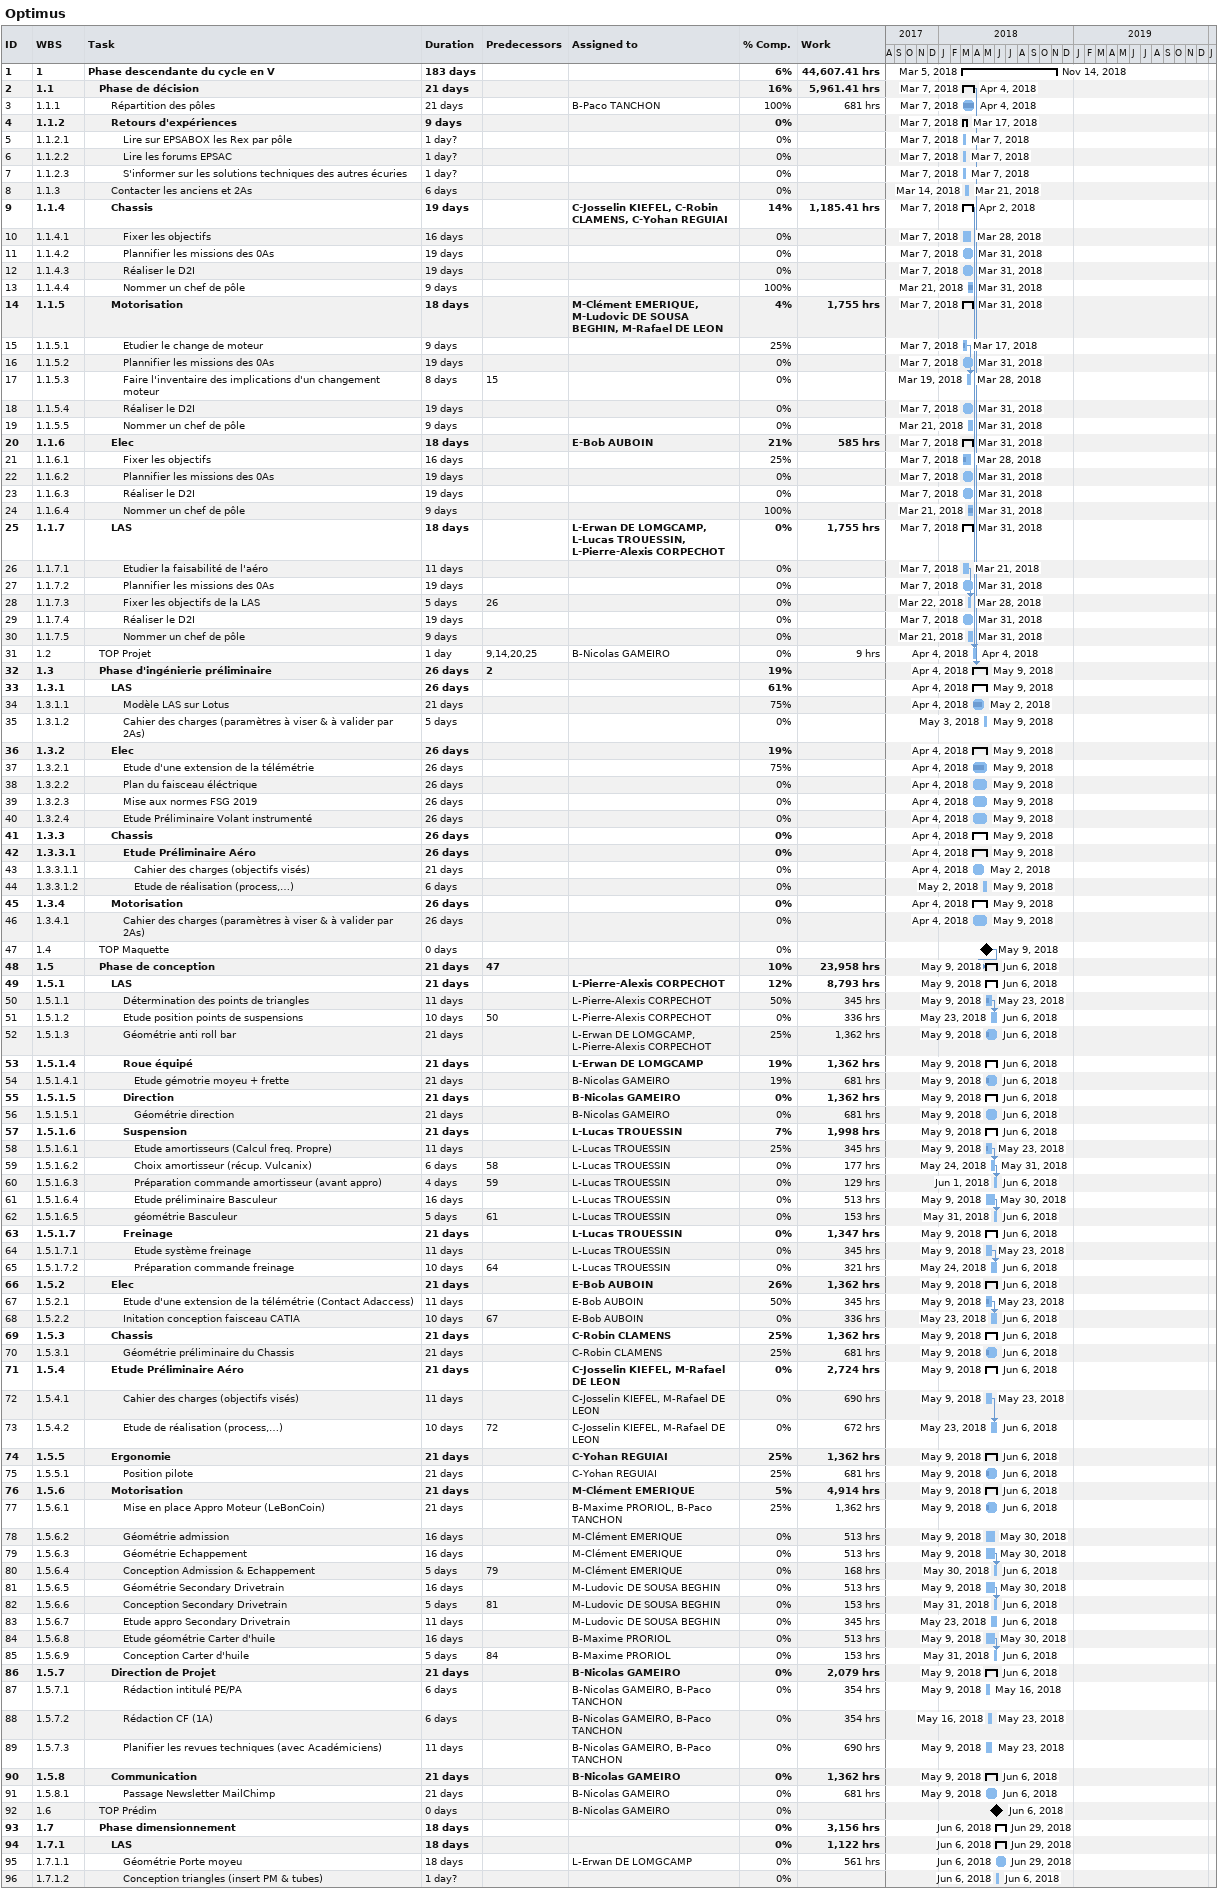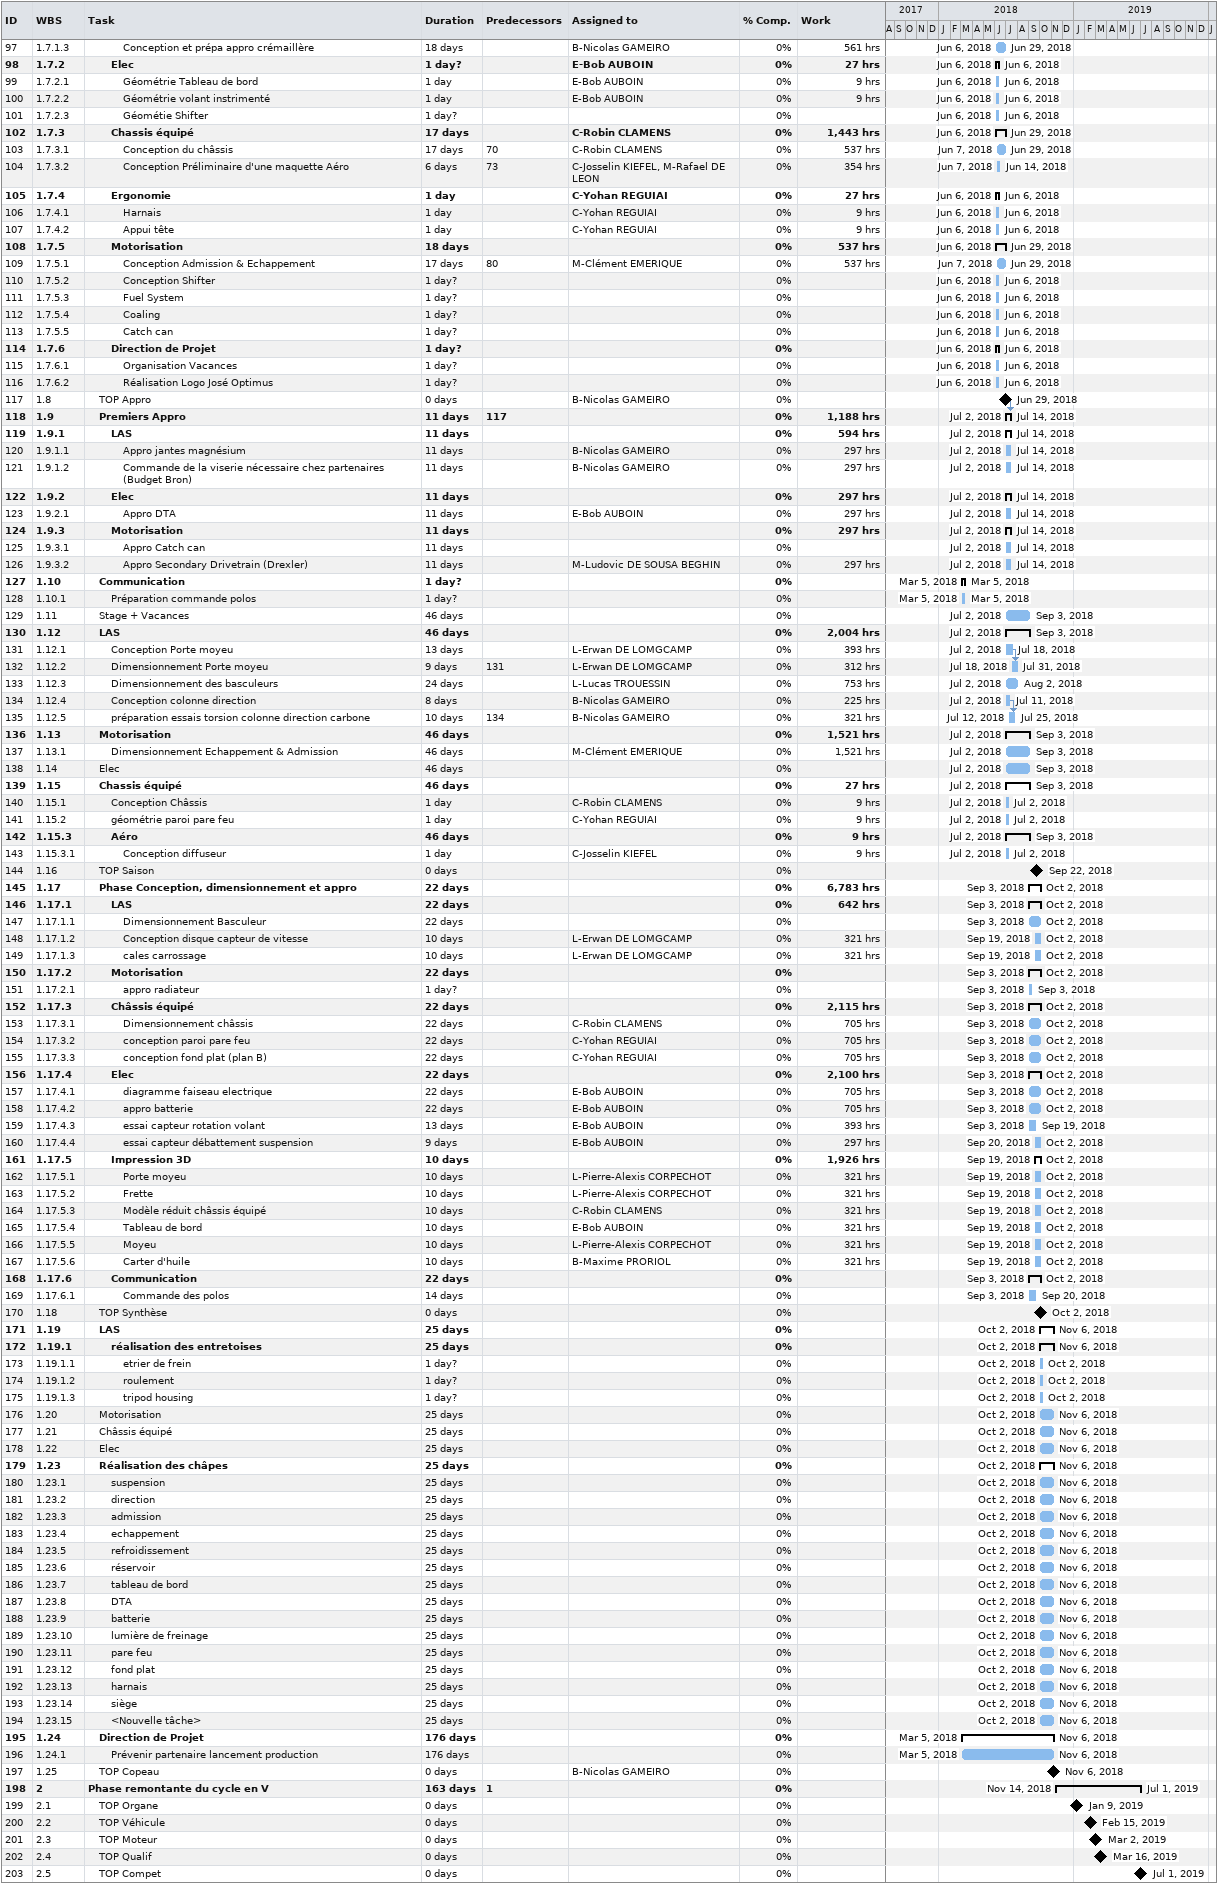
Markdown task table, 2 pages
Optimus

| ID | WBS | Task | Duration | Start | Finish | Predecessors | Resources | % complete | Work (h) |
|---|---|---|---|---|---|---|---|---|---|
| 1 | 1 | **Phase descendante du cycle en V** | 183d | 2018-03-05 | 2018-11-14 |  |  | 6 | 44607.41 |
| 2 | 1.1 | **Phase de décision** | 21d | 2018-03-07 | 2018-04-04 |  |  | 16 | 5961.41 |
| 3 | 1.1.1 | Répartition des pôles | 21d | 2018-03-07 | 2018-04-04 |  | B-Paco TANCHON | 100 | 681 |
| 4 | 1.1.2 | **Retours d'expériences** | 9d | 2018-03-07 | 2018-03-17 |  |  | 0 |  |
| 5 | 1.1.2.1 | Lire sur EPSABOX les Rex par pôle | 1d? | 2018-03-07 | 2018-03-07 |  |  | 0 |  |
| 6 | 1.1.2.2 | Lire les forums EPSAC | 1d? | 2018-03-07 | 2018-03-07 |  |  | 0 |  |
| 7 | 1.1.2.3 | S'informer sur les solutions techniques des autres écuries | 1d? | 2018-03-07 | 2018-03-07 |  |  | 0 |  |
| 8 | 1.1.3 | Contacter les anciens et 2As | 6d | 2018-03-14 | 2018-03-21 |  |  | 0 |  |
| 9 | 1.1.4 | **Chassis** | 19d | 2018-03-07 | 2018-04-02 |  | C-Josselin KIEFEL, C-Robin CLAMENS, C-Yohan REGUIAI | 14 | 1185.41 |
| 10 | 1.1.4.1 | Fixer les objectifs | 16d | 2018-03-07 | 2018-03-28 |  |  | 0 |  |
| 11 | 1.1.4.2 | Plannifier les missions des 0As | 19d | 2018-03-07 | 2018-03-31 |  |  | 0 |  |
| 12 | 1.1.4.3 | Réaliser le D2I | 19d | 2018-03-07 | 2018-03-31 |  |  | 0 |  |
| 13 | 1.1.4.4 | Nommer un chef de pôle | 9d | 2018-03-21 | 2018-03-31 |  |  | 100 |  |
| 14 | 1.1.5 | **Motorisation** | 18d | 2018-03-07 | 2018-03-31 |  | M-Clément EMERIQUE, M-Ludovic DE SOUSA BEGHIN, M-Rafael DE LEON | 4 | 1755 |
| 15 | 1.1.5.1 | Etudier le change de moteur | 9d | 2018-03-07 | 2018-03-17 |  |  | 25 |  |
| 16 | 1.1.5.2 | Plannifier les missions des 0As | 19d | 2018-03-07 | 2018-03-31 |  |  | 0 |  |
| 17 | 1.1.5.3 | Faire l'inventaire des implications d'un changement moteur | 8d | 2018-03-19 | 2018-03-28 | 15 |  | 0 |  |
| 18 | 1.1.5.4 | Réaliser le D2I | 19d | 2018-03-07 | 2018-03-31 |  |  | 0 |  |
| 19 | 1.1.5.5 | Nommer un chef de pôle | 9d | 2018-03-21 | 2018-03-31 |  |  | 0 |  |
| 20 | 1.1.6 | **Elec** | 18d | 2018-03-07 | 2018-03-31 |  | E-Bob AUBOIN | 21 | 585 |
| 21 | 1.1.6.1 | Fixer les objectifs | 16d | 2018-03-07 | 2018-03-28 |  |  | 25 |  |
| 22 | 1.1.6.2 | Plannifier les missions des 0As | 19d | 2018-03-07 | 2018-03-31 |  |  | 0 |  |
| 23 | 1.1.6.3 | Réaliser le D2I | 19d | 2018-03-07 | 2018-03-31 |  |  | 0 |  |
| 24 | 1.1.6.4 | Nommer un chef de pôle | 9d | 2018-03-21 | 2018-03-31 |  |  | 100 |  |
| 25 | 1.1.7 | **LAS** | 18d | 2018-03-07 | 2018-03-31 |  | L-Erwan DE LOMGCAMP, L-Lucas TROUESSIN, L-Pierre-Alexis CORPECHOT | 0 | 1755 |
| 26 | 1.1.7.1 | Etudier la faisabilité de l'aéro | 11d | 2018-03-07 | 2018-03-21 |  |  | 0 |  |
| 27 | 1.1.7.2 | Plannifier les missions des 0As | 19d | 2018-03-07 | 2018-03-31 |  |  | 0 |  |
| 28 | 1.1.7.3 | Fixer les objectifs de la LAS | 5d | 2018-03-22 | 2018-03-28 | 26 |  | 0 |  |
| 29 | 1.1.7.4 | Réaliser le D2I | 19d | 2018-03-07 | 2018-03-31 |  |  | 0 |  |
| 30 | 1.1.7.5 | Nommer un chef de pôle | 9d | 2018-03-21 | 2018-03-31 |  |  | 0 |  |
| 31 | 1.2 | TOP Projet | 1d | 2018-04-04 | 2018-04-04 | 9, 14, 20, 25 | B-Nicolas GAMEIRO | 0 | 9 |
| 32 | 1.3 | **Phase d'ingénierie préliminaire** | 26d | 2018-04-04 | 2018-05-09 | 2 |  | 19 |  |
| 33 | 1.3.1 | **LAS** | 26d | 2018-04-04 | 2018-05-09 |  |  | 61 |  |
| 34 | 1.3.1.1 | Modèle LAS sur Lotus | 21d | 2018-04-04 | 2018-05-02 |  |  | 75 |  |
| 35 | 1.3.1.2 | Cahier des charges (paramètres à viser & à valider par 2As) | 5d | 2018-05-03 | 2018-05-09 |  |  | 0 |  |
| 36 | 1.3.2 | **Elec** | 26d | 2018-04-04 | 2018-05-09 |  |  | 19 |  |
| 37 | 1.3.2.1 | Etude d'une extension de la télémétrie | 26d | 2018-04-04 | 2018-05-09 |  |  | 75 |  |
| 38 | 1.3.2.2 | Plan du faisceau éléctrique | 26d | 2018-04-04 | 2018-05-09 |  |  | 0 |  |
| 39 | 1.3.2.3 | Mise aux normes FSG 2019 | 26d | 2018-04-04 | 2018-05-09 |  |  | 0 |  |
| 40 | 1.3.2.4 | Etude Préliminaire Volant instrumenté | 26d | 2018-04-04 | 2018-05-09 |  |  | 0 |  |
| 41 | 1.3.3 | **Chassis** | 26d | 2018-04-04 | 2018-05-09 |  |  | 0 |  |
| 42 | 1.3.3.1 | **Etude Préliminaire Aéro** | 26d | 2018-04-04 | 2018-05-09 |  |  | 0 |  |
| 43 | 1.3.3.1.1 | Cahier des charges (objectifs visés) | 21d | 2018-04-04 | 2018-05-02 |  |  | 0 |  |
| 44 | 1.3.3.1.2 | Etude de réalisation (process,…) | 6d | 2018-05-02 | 2018-05-09 |  |  | 0 |  |
| 45 | 1.3.4 | **Motorisation** | 26d | 2018-04-04 | 2018-05-09 |  |  | 0 |  |
| 46 | 1.3.4.1 | Cahier des charges (paramètres à viser & à valider par 2As) | 26d | 2018-04-04 | 2018-05-09 |  |  | 0 |  |
| 47 | 1.4 | TOP Maquette | 0d | 2018-05-09 | 2018-05-09 |  |  | 0 |  |
| 48 | 1.5 | **Phase de conception** | 21d | 2018-05-09 | 2018-06-06 | 47 |  | 10 | 23958 |
| 49 | 1.5.1 | **LAS** | 21d | 2018-05-09 | 2018-06-06 |  | L-Pierre-Alexis CORPECHOT | 12 | 8793 |
| 50 | 1.5.1.1 | Détermination des points de triangles | 11d | 2018-05-09 | 2018-05-23 |  | L-Pierre-Alexis CORPECHOT | 50 | 345 |
| 51 | 1.5.1.2 | Etude position points de suspensions | 10d | 2018-05-23 | 2018-06-06 | 50 | L-Pierre-Alexis CORPECHOT | 0 | 336 |
| 52 | 1.5.1.3 | Géométrie anti roll bar | 21d | 2018-05-09 | 2018-06-06 |  | L-Erwan DE LOMGCAMP, L-Pierre-Alexis CORPECHOT | 25 | 1362 |
| 53 | 1.5.1.4 | **Roue équipé** | 21d | 2018-05-09 | 2018-06-06 |  | L-Erwan DE LOMGCAMP | 19 | 1362 |
| 54 | 1.5.1.4.1 | Etude gémotrie moyeu + frette | 21d | 2018-05-09 | 2018-06-06 |  | B-Nicolas GAMEIRO | 19 | 681 |
| 55 | 1.5.1.5 | **Direction** | 21d | 2018-05-09 | 2018-06-06 |  | B-Nicolas GAMEIRO | 0 | 1362 |
| 56 | 1.5.1.5.1 | Géométrie direction | 21d | 2018-05-09 | 2018-06-06 |  | B-Nicolas GAMEIRO | 0 | 681 |
| 57 | 1.5.1.6 | **Suspension** | 21d | 2018-05-09 | 2018-06-06 |  | L-Lucas TROUESSIN | 7 | 1998 |
| 58 | 1.5.1.6.1 | Etude amortisseurs (Calcul freq. Propre) | 11d | 2018-05-09 | 2018-05-23 |  | L-Lucas TROUESSIN | 25 | 345 |
| 59 | 1.5.1.6.2 | Choix amortisseur (récup. Vulcanix) | 6d | 2018-05-24 | 2018-05-31 | 58 | L-Lucas TROUESSIN | 0 | 177 |
| 60 | 1.5.1.6.3 | Préparation commande amortisseur (avant appro) | 4d | 2018-06-01 | 2018-06-06 | 59 | L-Lucas TROUESSIN | 0 | 129 |
| 61 | 1.5.1.6.4 | Etude préliminaire Basculeur | 16d | 2018-05-09 | 2018-05-30 |  | L-Lucas TROUESSIN | 0 | 513 |
| 62 | 1.5.1.6.5 | géométrie Basculeur | 5d | 2018-05-31 | 2018-06-06 | 61 | L-Lucas TROUESSIN | 0 | 153 |
| 63 | 1.5.1.7 | **Freinage** | 21d | 2018-05-09 | 2018-06-06 |  | L-Lucas TROUESSIN | 0 | 1347 |
| 64 | 1.5.1.7.1 | Etude système freinage | 11d | 2018-05-09 | 2018-05-23 |  | L-Lucas TROUESSIN | 0 | 345 |
| 65 | 1.5.1.7.2 | Préparation commande freinage | 10d | 2018-05-24 | 2018-06-06 | 64 | L-Lucas TROUESSIN | 0 | 321 |
| 66 | 1.5.2 | **Elec** | 21d | 2018-05-09 | 2018-06-06 |  | E-Bob AUBOIN | 26 | 1362 |
| 67 | 1.5.2.1 | Etude d'une extension de la télémétrie (Contact Adaccess) | 11d | 2018-05-09 | 2018-05-23 |  | E-Bob AUBOIN | 50 | 345 |
| 68 | 1.5.2.2 | Initation conception faisceau CATIA | 10d | 2018-05-23 | 2018-06-06 | 67 | E-Bob AUBOIN | 0 | 336 |
| 69 | 1.5.3 | **Chassis** | 21d | 2018-05-09 | 2018-06-06 |  | C-Robin CLAMENS | 25 | 1362 |
| 70 | 1.5.3.1 | Géométrie préliminaire du Chassis | 21d | 2018-05-09 | 2018-06-06 |  | C-Robin CLAMENS | 25 | 681 |
| 71 | 1.5.4 | **Etude Préliminaire Aéro** | 21d | 2018-05-09 | 2018-06-06 |  | C-Josselin KIEFEL, M-Rafael DE LEON | 0 | 2724 |
| 72 | 1.5.4.1 | Cahier des charges (objectifs visés) | 11d | 2018-05-09 | 2018-05-23 |  | C-Josselin KIEFEL, M-Rafael DE LEON | 0 | 690 |
| 73 | 1.5.4.2 | Etude de réalisation (process,…) | 10d | 2018-05-23 | 2018-06-06 | 72 | C-Josselin KIEFEL, M-Rafael DE LEON | 0 | 672 |
| 74 | 1.5.5 | **Ergonomie** | 21d | 2018-05-09 | 2018-06-06 |  | C-Yohan REGUIAI | 25 | 1362 |
| 75 | 1.5.5.1 | Position pilote | 21d | 2018-05-09 | 2018-06-06 |  | C-Yohan REGUIAI | 25 | 681 |
| 76 | 1.5.6 | **Motorisation** | 21d | 2018-05-09 | 2018-06-06 |  | M-Clément EMERIQUE | 5 | 4914 |
| 77 | 1.5.6.1 | Mise en place Appro Moteur (LeBonCoin) | 21d | 2018-05-09 | 2018-06-06 |  | B-Maxime PRORIOL, B-Paco TANCHON | 25 | 1362 |
| 78 | 1.5.6.2 | Géométrie admission | 16d | 2018-05-09 | 2018-05-30 |  | M-Clément EMERIQUE | 0 | 513 |
| 79 | 1.5.6.3 | Géométrie Echappement | 16d | 2018-05-09 | 2018-05-30 |  | M-Clément EMERIQUE | 0 | 513 |
| 80 | 1.5.6.4 | Conception Admission & Echappement | 5d | 2018-05-30 | 2018-06-06 | 79 | M-Clément EMERIQUE | 0 | 168 |
| 81 | 1.5.6.5 | Géométrie Secondary Drivetrain | 16d | 2018-05-09 | 2018-05-30 |  | M-Ludovic DE SOUSA BEGHIN | 0 | 513 |
| 82 | 1.5.6.6 | Conception Secondary Drivetrain | 5d | 2018-05-31 | 2018-06-06 | 81 | M-Ludovic DE SOUSA BEGHIN | 0 | 153 |
| 83 | 1.5.6.7 | Etude appro Secondary Drivetrain | 11d | 2018-05-23 | 2018-06-06 |  | M-Ludovic DE SOUSA BEGHIN | 0 | 345 |
| 84 | 1.5.6.8 | Etude géométrie Carter d'huile | 16d | 2018-05-09 | 2018-05-30 |  | B-Maxime PRORIOL | 0 | 513 |
| 85 | 1.5.6.9 | Conception Carter d'huile | 5d | 2018-05-31 | 2018-06-06 | 84 | B-Maxime PRORIOL | 0 | 153 |
| 86 | 1.5.7 | **Direction de Projet** | 21d | 2018-05-09 | 2018-06-06 |  | B-Nicolas GAMEIRO | 0 | 2079 |
| 87 | 1.5.7.1 | Rédaction intitulé PE/PA | 6d | 2018-05-09 | 2018-05-16 |  | B-Nicolas GAMEIRO, B-Paco TANCHON | 0 | 354 |
| 88 | 1.5.7.2 | Rédaction CF (1A) | 6d | 2018-05-16 | 2018-05-23 |  | B-Nicolas GAMEIRO, B-Paco TANCHON | 0 | 354 |
| 89 | 1.5.7.3 | Planifier les revues techniques (avec Académiciens) | 11d | 2018-05-09 | 2018-05-23 |  | B-Nicolas GAMEIRO, B-Paco TANCHON | 0 | 690 |
| 90 | 1.5.8 | **Communication** | 21d | 2018-05-09 | 2018-06-06 |  | B-Nicolas GAMEIRO | 0 | 1362 |
| 91 | 1.5.8.1 | Passage Newsletter MailChimp | 21d | 2018-05-09 | 2018-06-06 |  | B-Nicolas GAMEIRO | 0 | 681 |
| 92 | 1.6 | TOP Prédim | 0d | 2018-06-06 | 2018-06-06 |  | B-Nicolas GAMEIRO | 0 |  |
| 93 | 1.7 | **Phase dimensionnement** | 18d | 2018-06-06 | 2018-06-29 |  |  | 0 | 3156 |
| 94 | 1.7.1 | **LAS** | 18d | 2018-06-06 | 2018-06-29 |  |  | 0 | 1122 |
| 95 | 1.7.1.1 | Géométrie Porte moyeu | 18d | 2018-06-06 | 2018-06-29 |  | L-Erwan DE LOMGCAMP | 0 | 561 |
| 96 | 1.7.1.2 | Conception triangles (insert PM & tubes) | 1d? | 2018-06-06 | 2018-06-06 |  |  | 0 |  |
| 97 | 1.7.1.3 | Conception et prépa appro crémaillère | 18d | 2018-06-06 | 2018-06-29 |  | B-Nicolas GAMEIRO | 0 | 561 |
| 98 | 1.7.2 | **Elec** | 1d? | 2018-06-06 | 2018-06-06 |  | E-Bob AUBOIN | 0 | 27 |
| 99 | 1.7.2.1 | Géométrie Tableau de bord | 1d | 2018-06-06 | 2018-06-06 |  | E-Bob AUBOIN | 0 | 9 |
| 100 | 1.7.2.2 | Géométrie volant instrimenté | 1d | 2018-06-06 | 2018-06-06 |  | E-Bob AUBOIN | 0 | 9 |
| 101 | 1.7.2.3 | Géométie Shifter | 1d? | 2018-06-06 | 2018-06-06 |  |  | 0 |  |
| 102 | 1.7.3 | **Chassis équipé** | 17d | 2018-06-06 | 2018-06-29 |  | C-Robin CLAMENS | 0 | 1443 |
| 103 | 1.7.3.1 | Conception du châssis | 17d | 2018-06-07 | 2018-06-29 | 70 | C-Robin CLAMENS | 0 | 537 |
| 104 | 1.7.3.2 | Conception Préliminaire d'une maquette Aéro | 6d | 2018-06-07 | 2018-06-14 | 73 | C-Josselin KIEFEL, M-Rafael DE LEON | 0 | 354 |
| 105 | 1.7.4 | **Ergonomie** | 1d | 2018-06-06 | 2018-06-06 |  | C-Yohan REGUIAI | 0 | 27 |
| 106 | 1.7.4.1 | Harnais | 1d | 2018-06-06 | 2018-06-06 |  | C-Yohan REGUIAI | 0 | 9 |
| 107 | 1.7.4.2 | Appui tête | 1d | 2018-06-06 | 2018-06-06 |  | C-Yohan REGUIAI | 0 | 9 |
| 108 | 1.7.5 | **Motorisation** | 18d | 2018-06-06 | 2018-06-29 |  |  | 0 | 537 |
| 109 | 1.7.5.1 | Conception Admission & Echappement | 17d | 2018-06-07 | 2018-06-29 | 80 | M-Clément EMERIQUE | 0 | 537 |
| 110 | 1.7.5.2 | Conception Shifter | 1d? | 2018-06-06 | 2018-06-06 |  |  | 0 |  |
| 111 | 1.7.5.3 | Fuel System | 1d? | 2018-06-06 | 2018-06-06 |  |  | 0 |  |
| 112 | 1.7.5.4 | Coaling | 1d? | 2018-06-06 | 2018-06-06 |  |  | 0 |  |
| 113 | 1.7.5.5 | Catch can | 1d? | 2018-06-06 | 2018-06-06 |  |  | 0 |  |
| 114 | 1.7.6 | **Direction de Projet** | 1d? | 2018-06-06 | 2018-06-06 |  |  | 0 |  |
| 115 | 1.7.6.1 | Organisation Vacances | 1d? | 2018-06-06 | 2018-06-06 |  |  | 0 |  |
| 116 | 1.7.6.2 | Réalisation Logo José Optimus | 1d? | 2018-06-06 | 2018-06-06 |  |  | 0 |  |
| 117 | 1.8 | TOP Appro | 0d | 2018-06-29 | 2018-06-29 |  | B-Nicolas GAMEIRO | 0 |  |
| 118 | 1.9 | **Premiers Appro** | 11d | 2018-07-02 | 2018-07-14 | 117 |  | 0 | 1188 |
| 119 | 1.9.1 | **LAS** | 11d | 2018-07-02 | 2018-07-14 |  |  | 0 | 594 |
| 120 | 1.9.1.1 | Appro jantes magnésium | 11d | 2018-07-02 | 2018-07-14 |  | B-Nicolas GAMEIRO | 0 | 297 |
| 121 | 1.9.1.2 | Commande de la viserie nécessaire chez partenaires (Budget Bron) | 11d | 2018-07-02 | 2018-07-14 |  | B-Nicolas GAMEIRO | 0 | 297 |
| 122 | 1.9.2 | **Elec** | 11d | 2018-07-02 | 2018-07-14 |  |  | 0 | 297 |
| 123 | 1.9.2.1 | Appro DTA | 11d | 2018-07-02 | 2018-07-14 |  | E-Bob AUBOIN | 0 | 297 |
| 124 | 1.9.3 | **Motorisation** | 11d | 2018-07-02 | 2018-07-14 |  |  | 0 | 297 |
| 125 | 1.9.3.1 | Appro Catch can | 11d | 2018-07-02 | 2018-07-14 |  |  | 0 |  |
| 126 | 1.9.3.2 | Appro Secondary Drivetrain (Drexler) | 11d | 2018-07-02 | 2018-07-14 |  | M-Ludovic DE SOUSA BEGHIN | 0 | 297 |
| 127 | 1.10 | **Communication** | 1d? | 2018-03-05 | 2018-03-05 |  |  | 0 |  |
| 128 | 1.10.1 | Préparation commande polos | 1d? | 2018-03-05 | 2018-03-05 |  |  | 0 |  |
| 129 | 1.11 | Stage + Vacances | 46d | 2018-07-02 | 2018-09-03 |  |  | 0 |  |
| 130 | 1.12 | **LAS** | 46d | 2018-07-02 | 2018-09-03 |  |  | 0 | 2004 |
| 131 | 1.12.1 | Conception Porte moyeu | 13d | 2018-07-02 | 2018-07-18 |  | L-Erwan DE LOMGCAMP | 0 | 393 |
| 132 | 1.12.2 | Dimensionnement Porte moyeu | 9d | 2018-07-18 | 2018-07-31 | 131 | L-Erwan DE LOMGCAMP | 0 | 312 |
| 133 | 1.12.3 | Dimensionnement des basculeurs | 24d | 2018-07-02 | 2018-08-02 |  | L-Lucas TROUESSIN | 0 | 753 |
| 134 | 1.12.4 | Conception colonne direction | 8d | 2018-07-02 | 2018-07-11 |  | B-Nicolas GAMEIRO | 0 | 225 |
| 135 | 1.12.5 | préparation essais torsion colonne direction carbone | 10d | 2018-07-12 | 2018-07-25 | 134 | B-Nicolas GAMEIRO | 0 | 321 |
| 136 | 1.13 | **Motorisation** | 46d | 2018-07-02 | 2018-09-03 |  |  | 0 | 1521 |
| 137 | 1.13.1 | Dimensionnement Echappement & Admission | 46d | 2018-07-02 | 2018-09-03 |  | M-Clément EMERIQUE | 0 | 1521 |
| 138 | 1.14 | Elec | 46d | 2018-07-02 | 2018-09-03 |  |  | 0 |  |
| 139 | 1.15 | **Chassis équipé** | 46d | 2018-07-02 | 2018-09-03 |  |  | 0 | 27 |
| 140 | 1.15.1 | Conception Châssis | 1d | 2018-07-02 | 2018-07-02 |  | C-Robin CLAMENS | 0 | 9 |
| 141 | 1.15.2 | géométrie paroi pare feu | 1d | 2018-07-02 | 2018-07-02 |  | C-Yohan REGUIAI | 0 | 9 |
| 142 | 1.15.3 | **Aéro** | 46d | 2018-07-02 | 2018-09-03 |  |  | 0 | 9 |
| 143 | 1.15.3.1 | Conception diffuseur | 1d | 2018-07-02 | 2018-07-02 |  | C-Josselin KIEFEL | 0 | 9 |
| 144 | 1.16 | TOP Saison | 0d | 2018-09-22 | 2018-09-22 |  |  | 0 |  |
| 145 | 1.17 | **Phase Conception, dimensionnement et appro** | 22d | 2018-09-03 | 2018-10-02 |  |  | 0 | 6783 |
| 146 | 1.17.1 | **LAS** | 22d | 2018-09-03 | 2018-10-02 |  |  | 0 | 642 |
| 147 | 1.17.1.1 | Dimensionnement Basculeur | 22d | 2018-09-03 | 2018-10-02 |  |  | 0 |  |
| 148 | 1.17.1.2 | Conception disque capteur de vitesse | 10d | 2018-09-19 | 2018-10-02 |  | L-Erwan DE LOMGCAMP | 0 | 321 |
| 149 | 1.17.1.3 | cales carrossage | 10d | 2018-09-19 | 2018-10-02 |  | L-Erwan DE LOMGCAMP | 0 | 321 |
| 150 | 1.17.2 | **Motorisation** | 22d | 2018-09-03 | 2018-10-02 |  |  | 0 |  |
| 151 | 1.17.2.1 | appro radiateur | 1d? | 2018-09-03 | 2018-09-03 |  |  | 0 |  |
| 152 | 1.17.3 | **Châssis équipé** | 22d | 2018-09-03 | 2018-10-02 |  |  | 0 | 2115 |
| 153 | 1.17.3.1 | Dimensionnement châssis | 22d | 2018-09-03 | 2018-10-02 |  | C-Robin CLAMENS | 0 | 705 |
| 154 | 1.17.3.2 | conception paroi pare feu | 22d | 2018-09-03 | 2018-10-02 |  | C-Yohan REGUIAI | 0 | 705 |
| 155 | 1.17.3.3 | conception fond plat (plan B) | 22d | 2018-09-03 | 2018-10-02 |  | C-Yohan REGUIAI | 0 | 705 |
| 156 | 1.17.4 | **Elec** | 22d | 2018-09-03 | 2018-10-02 |  |  | 0 | 2100 |
| 157 | 1.17.4.1 | diagramme faiseau electrique | 22d | 2018-09-03 | 2018-10-02 |  | E-Bob AUBOIN | 0 | 705 |
| 158 | 1.17.4.2 | appro batterie | 22d | 2018-09-03 | 2018-10-02 |  | E-Bob AUBOIN | 0 | 705 |
| 159 | 1.17.4.3 | essai capteur rotation volant | 13d | 2018-09-03 | 2018-09-19 |  | E-Bob AUBOIN | 0 | 393 |
| 160 | 1.17.4.4 | essai capteur débattement suspension | 9d | 2018-09-20 | 2018-10-02 |  | E-Bob AUBOIN | 0 | 297 |
| 161 | 1.17.5 | **Impression 3D** | 10d | 2018-09-19 | 2018-10-02 |  |  | 0 | 1926 |
| 162 | 1.17.5.1 | Porte moyeu | 10d | 2018-09-19 | 2018-10-02 |  | L-Pierre-Alexis CORPECHOT | 0 | 321 |
| 163 | 1.17.5.2 | Frette | 10d | 2018-09-19 | 2018-10-02 |  | L-Pierre-Alexis CORPECHOT | 0 | 321 |
| 164 | 1.17.5.3 | Modèle réduit châssis équipé | 10d | 2018-09-19 | 2018-10-02 |  | C-Robin CLAMENS | 0 | 321 |
| 165 | 1.17.5.4 | Tableau de bord | 10d | 2018-09-19 | 2018-10-02 |  | E-Bob AUBOIN | 0 | 321 |
| 166 | 1.17.5.5 | Moyeu | 10d | 2018-09-19 | 2018-10-02 |  | L-Pierre-Alexis CORPECHOT | 0 | 321 |
| 167 | 1.17.5.6 | Carter d'huile | 10d | 2018-09-19 | 2018-10-02 |  | B-Maxime PRORIOL | 0 | 321 |
| 168 | 1.17.6 | **Communication** | 22d | 2018-09-03 | 2018-10-02 |  |  | 0 |  |
| 169 | 1.17.6.1 | Commande des polos | 14d | 2018-09-03 | 2018-09-20 |  |  | 0 |  |
| 170 | 1.18 | TOP Synthèse | 0d | 2018-10-02 | 2018-10-02 |  |  | 0 |  |
| 171 | 1.19 | **LAS** | 25d | 2018-10-02 | 2018-11-06 |  |  | 0 |  |
| 172 | 1.19.1 | **réalisation des entretoises** | 25d | 2018-10-02 | 2018-11-06 |  |  | 0 |  |
| 173 | 1.19.1.1 | etrier de frein | 1d? | 2018-10-02 | 2018-10-02 |  |  | 0 |  |
| 174 | 1.19.1.2 | roulement | 1d? | 2018-10-02 | 2018-10-02 |  |  | 0 |  |
| 175 | 1.19.1.3 | tripod housing | 1d? | 2018-10-02 | 2018-10-02 |  |  | 0 |  |
| 176 | 1.20 | Motorisation | 25d | 2018-10-02 | 2018-11-06 |  |  | 0 |  |
| 177 | 1.21 | Châssis équipé | 25d | 2018-10-02 | 2018-11-06 |  |  | 0 |  |
| 178 | 1.22 | Elec | 25d | 2018-10-02 | 2018-11-06 |  |  | 0 |  |
| 179 | 1.23 | **Réalisation des châpes** | 25d | 2018-10-02 | 2018-11-06 |  |  | 0 |  |
| 180 | 1.23.1 | suspension | 25d | 2018-10-02 | 2018-11-06 |  |  | 0 |  |
| 181 | 1.23.2 | direction | 25d | 2018-10-02 | 2018-11-06 |  |  | 0 |  |
| 182 | 1.23.3 | admission | 25d | 2018-10-02 | 2018-11-06 |  |  | 0 |  |
| 183 | 1.23.4 | echappement | 25d | 2018-10-02 | 2018-11-06 |  |  | 0 |  |
| 184 | 1.23.5 | refroidissement | 25d | 2018-10-02 | 2018-11-06 |  |  | 0 |  |
| 185 | 1.23.6 | réservoir | 25d | 2018-10-02 | 2018-11-06 |  |  | 0 |  |
| 186 | 1.23.7 | tableau de bord | 25d | 2018-10-02 | 2018-11-06 |  |  | 0 |  |
| 187 | 1.23.8 | DTA | 25d | 2018-10-02 | 2018-11-06 |  |  | 0 |  |
| 188 | 1.23.9 | batterie | 25d | 2018-10-02 | 2018-11-06 |  |  | 0 |  |
| 189 | 1.23.10 | lumière de freinage | 25d | 2018-10-02 | 2018-11-06 |  |  | 0 |  |
| 190 | 1.23.11 | pare feu | 25d | 2018-10-02 | 2018-11-06 |  |  | 0 |  |
| 191 | 1.23.12 | fond plat | 25d | 2018-10-02 | 2018-11-06 |  |  | 0 |  |
| 192 | 1.23.13 | harnais | 25d | 2018-10-02 | 2018-11-06 |  |  | 0 |  |
| 193 | 1.23.14 | siège | 25d | 2018-10-02 | 2018-11-06 |  |  | 0 |  |
| 194 | 1.23.15 | <Nouvelle tâche> | 25d | 2018-10-02 | 2018-11-06 |  |  | 0 |  |
| 195 | 1.24 | **Direction de Projet** | 176d | 2018-03-05 | 2018-11-06 |  |  | 0 |  |
| 196 | 1.24.1 | Prévenir partenaire lancement production | 176d | 2018-03-05 | 2018-11-06 |  |  | 0 |  |
| 197 | 1.25 | TOP Copeau | 0d | 2018-11-06 | 2018-11-06 |  | B-Nicolas GAMEIRO | 0 |  |
| 198 | 2 | **Phase remontante du cycle en V** | 163d | 2018-11-14 | 2019-07-01 | 1 |  | 0 |  |
| 199 | 2.1 | TOP Organe | 0d | 2019-01-09 | 2019-01-09 |  |  | 0 |  |
| 200 | 2.2 | TOP Véhicule | 0d | 2019-02-15 | 2019-02-15 |  |  | 0 |  |
| 201 | 2.3 | TOP Moteur | 0d | 2019-03-02 | 2019-03-02 |  |  | 0 |  |
| 202 | 2.4 | TOP Qualif | 0d | 2019-03-16 | 2019-03-16 |  |  | 0 |  |
| 203 | 2.5 | TOP Compet | 0d | 2019-07-01 | 2019-07-01 |  |  | 0 |  |
